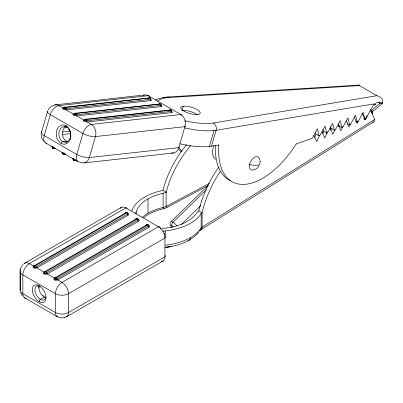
<?xml version="1.0" encoding="UTF-8"?>
<svg xmlns="http://www.w3.org/2000/svg" width="403" height="403" viewBox="0 0 403 403"><rect width="100%" height="100%" fill="white"/><g stroke="black" fill="none" stroke-linecap="round" stroke-linejoin="round"><path stroke-width="0.6" d="M34.255 267.018L34.255 266.801A1.38 0.796 0 0 1 34.255 265.673A0.922 0.534 60 0 1 34.905 265.295L34.905 265.673L35.56 265.673L126.925 212.734L126.154 212.613L33.605 266.051L29.369 263.602A9.219 5.32 60 0 0 23.722 264.106M44.683 273.038L44.683 272.821A1.38 0.796 0 0 1 44.683 271.693A0.922 0.534 60 0 1 45.338 271.315L45.338 271.693L45.987 271.693L137.232 219.01L137.232 218.638A0.922 0.534 -60 0 1 137.886 219.01M55.11 279.057L55.11 278.841A1.38 0.796 0 0 1 55.11 277.712A0.922 0.534 60 0 1 55.765 277.335L55.765 277.712L56.415 277.712L147.664 225.03L147.664 224.657A0.922 0.534 -60 0 1 148.314 225.03M20.175 270.751L20.175 290.321M20.175 271.506L20.175 289.566M44.27 272.368A1.36 0.982 -1.8 0 0 44.743 272.987A1.36 0.982 -1.8 0 1 44.275 272.388L44.28 272.317A1.4 1.018 13.9 0 1 44.35 272.01L44.38 271.995A1.315 0.982 22.8 0 1 44.668 271.677M260.066 162.303L260.036 160.857M260.066 162.021L260.086 161.316M54.707 278.337L54.707 278.408A1.36 0.982 -1.8 0 0 55.171 279.007A1.36 0.982 -1.8 0 1 54.707 278.408L54.707 278.362A1.4 1.018 13.9 0 1 54.778 278.03A1.315 0.982 22.8 0 1 55.1 277.697A0.922 0.534 60 0 1 55.095 277.869M41.121 133.932L41.65 138.204L43.7 141.443M20.326 269.662L21.016 267.29L22.996 264.489M170.091 223.176L170.303 225.564M371.148 111.339L373.495 110.84L382.412 103.445C384.175 99.707 380.311 96.307 376.896 95.707L359.421 85.617L169.245 97.506A5.531 3.924 86.4 0 0 166.374 97.299M47.478 111.596L41.373 132.567M52.602 147.443L52.319 147.276L52.531 147.684A0.922 0.534 -60 0 0 52.894 148.455L55.387 148.405M73.321 159.407L73.386 159.724A0.922 0.534 -60 0 0 73.749 160.495L76.243 160.444M182.106 110.407L183.325 106.211M209.394 146.491L214.033 130.552M179.975 143.806A47.211 15.062 16.2 0 0 211.474 146.203L216.114 130.265A5.531 4.368 80.5 0 0 213.424 123.011A41.68 13.299 16.2 0 1 185.138 120.779M370.438 111.203L379.742 103.49L379.913 102.911A0.917 0.524 -73.5 0 0 379.55 102.09M214.003 145.705C211.968 149.976 211.449 156.152 215.534 159.417M314.476 137.564L316.053 134.169M319.574 135.489L316.687 141.715L313.992 135.327M322.536 133.922L323.846 131.091M327.634 131.846L324.742 138.068L322.047 131.685M330.591 130.28L331.382 128.582M334.903 129.897L332.802 134.426L330.107 128.043M338.651 126.638L339.175 125.504M342.963 126.255L340.857 130.784L338.162 124.401M350.232 124.31L348.917 127.141L346.222 120.759M358.025 121.232L356.977 123.499L354.282 117.112M363.949 119.228L365.032 119.852L367.138 115.323M33.928 266.015L33.948 265.975A1.315 0.982 22.8 0 1 34.24 265.658A0.922 0.534 60 0 1 33.605 266.051M259.149 165.734L257.336 168.061L255.25 169.401M62.571 153.155L62.888 153.039A0.922 0.69 83.7 0 0 62.918 152.52M72.993 159.145L73.316 159.059A0.922 0.69 83.7 0 0 73.346 158.54M48.229 109.661L49.594 107.818L52.194 105.793M359.038 85.224L359.315 85.053L359.421 85.617M198.765 232.244C190.609 241.83 177.844 245.87 165.729 247.361L171.215 246.445L165.492 247.422M170.857 221.852L208.064 185.672M206.316 189.788L173.033 222.184A2.766 1.597 -60 0 0 171.819 225.751M181.375 224.471L200.694 205.636M373.465 121.998L200.896 229.66M370.493 109.782L374.599 119.505L202.084 227.101A4.609 2.66 0 0 0 201.152 227.972A5.531 4.226 33.1 0 1 198.896 231.211M24.442 263.355L121.56 207.283M35.56 265.673A0.922 0.534 60 0 1 36.21 266.801A0.922 0.534 60 0 0 36.864 267.93L128.109 215.247A2.302 1.33 0 0 0 127.494 213.111M36.864 267.93L44.033 272.07L136.582 218.638L137.181 218.607M45.987 271.693A0.922 0.534 60 0 1 46.637 272.821A0.922 0.534 60 0 0 47.292 273.949L138.536 221.267A2.302 1.33 0 0 0 137.614 219.061M47.292 273.949L54.46 278.09L147.009 224.657L147.684 224.673M56.415 277.712A0.922 0.534 60 0 1 57.065 278.841A0.922 0.534 60 0 0 57.72 279.969L148.964 227.292A2.302 1.33 0 0 0 149.528 225.942A2.302 1.33 0 0 0 147.715 225.035M371.395 112.764L372.765 111.974A6.383 4.781 -83.1 0 0 372.563 111.042M163.341 260.837L66.223 316.909M135.473 213.187A9.219 5.32 0 0 0 136.199 211.872A42.602 24.598 0 0 1 163.099 193.254A9.219 5.32 0 0 0 166.112 192.176L166.238 192.11A73.598 44.098 -58 0 1 190.735 145.574M209.404 183.34L166.112 206.477A9.219 5.32 0 0 1 163.099 207.55A42.602 24.598 0 0 0 142.43 217.136M143.624 217.811A41.68 24.064 0 0 1 163.422 208.804A10.14 5.854 0 0 0 166.736 207.621L208.306 185.405M155.382 100.05L159.079 98.493L165.114 97.219M296.19 144.022L312.305 138.234L317.327 128.844L319.09 135.801L319.942 135.494L324.959 126.104L326.727 133.061L327.574 132.753L332.591 123.363L334.359 130.32L335.205 130.013L340.228 120.623L341.991 127.575L342.837 127.272L347.86 117.883L349.623 124.834L350.474 124.532L355.491 115.142L357.26 122.094L358.106 121.792L363.123 112.402L364.891 119.353L365.828 119.016L372.906 105.788A4.609 2.413 -61.8 0 1 374.342 103.838L216.114 130.265A47.211 15.062 16.2 0 1 184.614 127.867M64.802 317.473L61.956 317.972L59.11 317.473M160.49 103.934L75.144 113.253L75.91 113.53L160.535 103.964A0.922 0.534 -60 0 1 160.878 104.584M170.867 109.928L85.572 119.228L86.318 119.555A0.922 0.69 83.7 0 1 86.746 120.769A0.922 0.695 83.7 0 0 87.154 121.983L171.759 112.608A0.922 0.695 83.7 0 1 171.351 111.394A0.922 0.695 83.7 0 0 170.943 110.175L170.917 109.954A0.922 0.534 -60 0 1 171.31 110.603M213.424 123.011L376.896 95.707M376.206 102.689L379.54 102.13M382.704 102.443L379.913 102.911L378.835 102.286M211.474 146.203L218.844 144.969M150.037 97.899L64.712 107.218L65.482 107.51L150.087 97.929A0.922 0.534 -60 0 1 150.45 98.564M144.329 94.997L54.894 104.911M150.782 99.455A0.922 0.534 -60 0 1 150.51 99.38L65.891 108.724A1.38 0.443 16.2 0 1 64.006 108.261A1.38 0.443 16.2 0 1 63.936 107.596A0.922 0.69 83.7 0 1 64.833 107.133M65.482 107.51A0.922 0.69 83.7 0 1 65.891 108.724A0.922 0.69 83.7 0 0 66.299 109.938L150.898 100.564A2.302 0.735 16.2 0 0 150.521 99.319M160.983 104.79A1.38 0.443 16.2 0 1 160.923 105.369L76.318 114.744A1.38 0.443 16.2 0 1 74.434 114.281A1.38 0.443 16.2 0 1 74.364 113.616A1.315 0.665 35.8 0 0 74.076 113.732M75.91 113.53A0.922 0.69 83.7 0 1 76.318 114.744A0.922 0.695 83.7 0 0 76.726 115.963L161.331 106.588A2.302 0.735 16.2 0 0 160.953 105.339A0.922 0.695 83.7 0 0 160.515 104.155M86.338 119.55L170.943 110.175M76.726 115.963L83.895 120.099L85.139 119.963M62.591 131.977L70.102 131.146M62.782 134.481L70.288 133.645M62.918 153.775A0.922 0.69 83.7 0 0 63.296 154.253L63.845 154.631L65.815 154.425M84.318 162.872L173.753 152.964M167.225 97.037L359.315 85.053M379.742 103.49L382.412 103.445M81.381 162.872L80.051 162.545M64.364 154.107L64.42 154.122A1.315 0.665 35.8 0 0 64.868 154.193M63.321 154.475L63.347 154.49A0.922 0.534 -60 0 1 62.959 153.704A1.38 0.443 16.2 0 1 62.888 153.039A0.922 0.69 83.7 0 0 62.843 153.372L62.959 153.704A1.38 0.443 16.2 0 0 64.843 154.168A0.922 0.695 83.7 0 1 65.095 153.76M363.803 118.724L364.891 119.353M355.622 121.152L357.26 122.094M347.446 123.58L349.623 124.834M341.991 127.575L338.727 125.691L338.283 123.953M334.359 130.32L331.09 128.431L330.651 126.693M326.727 133.061L323.458 131.171L323.015 129.434M319.09 135.801L315.826 133.912L315.383 132.174M66.299 109.938L73.467 114.079A0.922 0.695 83.7 0 0 74.343 113.676M87.154 121.983L91.39 124.426L180.826 114.517A1.844 1.063 -60 0 1 181.642 115.46M131.862 210.819A47.211 27.258 0 0 1 161.472 190.765A4.609 2.66 0 0 0 162.978 190.226L166.238 192.11M200.054 229.927A5.531 3.315 58 0 0 202.084 227.101L202.084 212.804L198.704 210.996A9.219 5.32 0 0 0 196.84 212.734A42.602 24.598 0 0 1 164.59 228.264A9.219 5.32 0 0 0 162.318 228.682M78.117 161.694L45.524 142.879M57.72 279.969L61.956 282.417A9.219 5.32 60 0 1 68.475 293.706L68.475 312.521A9.219 5.32 60 0 1 64.782 317.171M57.689 316.909L24.442 297.716M73.457 159.482L73.301 159.392A0.922 0.69 83.7 0 1 73.316 159.059A1.38 0.443 16.2 0 0 73.386 159.724A1.38 0.443 16.2 0 0 75.27 160.187A0.922 0.695 83.7 0 1 75.522 159.779M62.797 153.326L63.029 153.462L62.732 153.286M85.688 119.384L85.713 119.399A0.922 0.534 -60 0 0 84.862 120.301A1.38 0.443 16.2 0 0 86.746 120.769L171.351 111.394A1.38 0.443 16.2 0 0 171.471 110.855M73.724 160.48L73.724 160.273A0.922 0.69 83.7 0 1 73.346 159.795M52.894 148.455L52.869 148.233A0.922 0.69 83.7 0 1 52.461 147.019A0.922 0.69 83.7 0 0 52.486 146.501M126.804 212.613L126.829 212.628A0.922 0.534 -60 0 1 127.459 212.991M22.286 295.817L20.503 292.432M68.228 128.789L69.049 130.088M362.337 113.47L365.032 119.852M52.138 147.135L52.461 147.019A1.38 0.443 16.2 0 0 52.531 147.684A1.38 0.443 16.2 0 0 54.415 148.148A0.922 0.695 83.7 0 1 54.627 147.78M202.084 212.804A4.609 2.66 0 0 0 201.152 213.671L201.152 227.972A47.211 27.258 0 0 1 165.411 245.18M166.112 192.176L166.112 206.477A0.922 0.509 61.9 0 0 166.736 207.621M201.152 213.671A47.211 27.258 0 0 1 165.411 230.879L165.411 236.475M163.099 193.254L163.099 207.55A0.922 0.267 77.7 0 0 163.422 208.804M147.992 198.875L147.992 213.177M136.199 211.872L136.199 213.736M157.79 101.193A41.68 13.299 16.2 0 1 169.245 97.506M163.658 97.803A5.531 4.156 83.7 0 1 167.265 97.672M181.37 151.961A73.719 46.33 -58 0 1 178.695 149.488M374.614 105.118A4.594 1.375 -53.1 0 1 375.848 103.903M374.563 104.835A4.599 1.612 -54.9 0 1 375.964 103.541M296.155 143.992A73.719 38.587 -61.8 0 1 243.311 184.413A73.719 38.587 -61.8 0 1 218.859 144.959M230.602 180.69A73.719 38.587 -61.8 0 1 215.449 145.468M185.184 121.127A5.531 0.877 -76.9 0 1 185.194 121.575M181.96 151.372A73.719 46.33 -58 0 1 178.574 147.181M182.609 110.362A10.14 3.234 16.2 0 1 197.112 114.573M126.738 212.769A1.38 0.796 0 0 1 127.801 213.318A1.38 0.796 0 0 1 127.459 214.119L36.21 266.801A1.38 0.796 0 0 1 34.255 266.801A0.922 0.534 -60 0 1 34.905 265.673M125.927 212.824A1.38 0.796 0 0 0 125.504 212.991A0.922 0.534 60 0 1 126.154 212.613M126.804 212.991A0.922 0.534 60 0 1 127.459 214.119A0.922 0.534 60 0 0 128.109 215.247M137.267 218.804A1.38 0.796 0 0 1 137.886 220.139A0.922 0.534 60 0 0 138.536 221.267M136.451 218.824A1.38 0.796 0 0 0 135.932 219.01A0.922 0.534 60 0 1 136.582 218.638M137.232 219.01A0.922 0.534 60 0 1 137.886 220.139L46.637 272.821A1.38 0.796 0 0 1 44.683 272.821A0.922 0.534 -60 0 1 45.338 271.693M44.542 272.08A0.922 0.534 60 0 1 44.033 272.07M147.009 224.657A0.922 0.534 60 0 0 146.36 225.03A1.38 0.796 0 0 1 146.878 224.844M147.694 224.824A1.38 0.796 0 0 1 148.314 226.164A0.922 0.534 60 0 0 148.964 227.292M145.851 225.473A0.922 0.534 60 0 1 145.705 225.408A2.302 1.33 0 0 1 146.103 225.227M55.765 277.712A0.922 0.534 -60 0 0 55.11 278.841A1.38 0.796 0 0 0 57.065 278.841L148.314 226.164A0.922 0.534 60 0 0 147.664 225.03M57.196 278.876A1.365 0.705 -12.7 0 1 56.072 279.324M55.055 279.108A1.36 1.018 -23.5 0 0 56.088 279.269A1.36 1.018 -22.4 0 1 55.065 279.103M36.341 266.836A1.365 0.705 -12.7 0 1 35.217 267.28M33.842 266.343A1.36 0.982 -1.8 0 0 34.315 266.967A1.36 0.982 -1.8 0 1 33.847 266.368L33.852 266.292A1.4 1.018 13.9 0 1 33.923 265.99M46.768 272.856A1.365 0.705 -12.7 0 1 45.645 273.299M45.69 298.044A7.833 4.524 60 0 1 36.32 294.84A7.833 4.524 60 0 1 39.242 286.014M39.141 301.61A1.844 1.063 -60 0 1 40.446 299.348L44.36 297.092A1.844 1.063 -60 0 1 45.489 297.192M40.063 286.709A1.844 1.063 -60 0 1 39.141 285.803M43.217 295.913A9.677 5.587 60 0 1 42.758 295.419M39.041 288.12A9.677 5.587 60 0 1 38.859 286.881M45.564 297.636A7.833 4.524 60 0 1 38.91 286.387M53.992 279.622A2.126 1.436 -8.4 0 1 54.521 278.125M54.999 278.07A0.922 0.534 60 0 1 54.46 278.09M47.101 273.849A2.121 0.957 -9.1 0 1 45.101 274.196M57.528 279.868A2.121 0.957 -9.1 0 1 55.533 280.216M159.719 227.478A1.844 1.063 -60 0 0 158.414 226.728L125.827 207.913A9.219 5.32 60 0 0 120.185 208.416M127.116 208.447A1.844 1.063 -60 0 0 125.827 207.913L29.369 263.602A9.219 5.32 -60 0 0 22.85 274.891L22.85 293.706A9.219 5.32 -60 0 0 26.109 298.341M33.137 267.577A2.126 1.436 -8.4 0 1 33.661 266.086M124.849 213.368A2.302 1.33 0 0 1 125.106 213.242M36.673 267.829A2.121 0.957 -9.1 0 1 34.673 268.176M43.564 273.597A2.126 1.436 -8.4 0 1 44.093 272.106M135.277 219.388A2.302 1.33 0 0 1 135.67 219.207M165.114 255.447A1.844 1.063 0 0 1 164.933 256.827A9.219 5.32 60 0 1 161.245 261.482M165.029 236.566A1.844 1.063 0 0 1 164.933 238.017L164.933 256.827L68.475 312.521A9.219 5.32 0 0 1 55.438 312.521L22.85 293.706A9.219 5.32 0 0 1 20.462 288.568M59.125 317.171A9.219 5.32 -60 0 1 55.438 312.521L55.438 293.706A9.219 5.32 -60 0 1 61.956 282.417L158.414 226.728A9.219 5.32 60 0 1 164.933 238.017L68.475 293.706A9.219 5.32 0 0 1 55.438 293.706L22.85 274.891A9.219 5.32 0 0 1 20.669 269.37M55.332 280.307A2.458 1.652 -10.9 0 1 54.123 279.642M44.904 274.287A2.458 1.652 -10.9 0 1 43.695 273.622M34.477 268.267A2.458 1.652 -10.9 0 1 33.268 267.602M160.112 227.72A7.375 4.257 60 0 1 161.255 228.632M162.973 230.667A7.375 4.257 60 0 1 163.265 231.131M164.238 233.095A7.375 4.257 60 0 1 164.701 234.601M190.357 237.634A5.531 3.194 60 0 1 187.874 240.405M374.599 119.505A6.428 2.06 43.9 0 1 374.795 120.069A5.531 3.194 60 0 1 372.563 122.134M202.089 212.804A73.598 40.819 -61.9 0 1 220.461 171.215M162.983 190.226A73.598 44.098 -58 0 1 186.665 144.652M163.27 231.463A4.609 2.66 0 0 1 165.411 230.879M198.83 210.92A73.598 40.819 -61.9 0 1 218.572 167.341M372.765 111.974A5.531 3.194 -60 0 1 372.211 113.958M75.27 160.187A0.922 0.69 83.7 0 1 74.374 160.651M75.296 160.218A1.315 0.665 35.8 0 1 74.877 160.187M64.843 154.168A0.922 0.69 83.7 0 1 63.946 154.631M53.675 148.223A1.36 0.368 27.2 0 1 52.239 147.332A1.36 0.368 27.3 0 0 53.715 148.228M64.102 154.243A1.36 0.368 27.2 0 1 62.667 153.352M64.142 154.248A1.36 0.368 27.3 0 1 62.687 153.362M150.898 100.564A0.922 0.695 83.7 0 1 150.495 99.35A0.922 0.695 83.7 0 0 150.087 98.136M150.49 98.73A1.38 0.443 16.2 0 1 150.495 99.35M148.556 98.161A0.922 0.695 83.7 0 1 149.432 97.758M64.006 108.261A0.922 0.534 -60 0 1 64.853 107.354M66.112 108.77A1.365 0.383 4.6 0 1 64.959 108.906M161.21 105.48A0.922 0.534 -60 0 1 161.009 105.445M161.331 106.588A0.922 0.695 83.7 0 1 160.923 105.369M74.434 114.281A0.922 0.534 -60 0 1 75.285 113.374M74.384 113.555A0.922 0.69 83.7 0 1 75.26 113.157M171.512 111.43A2.302 0.735 16.2 0 1 171.759 112.608M171.638 111.5A0.922 0.534 -60 0 1 171.471 111.48M84.862 120.301A1.38 0.443 16.2 0 1 84.791 119.636A0.922 0.69 83.7 0 1 85.688 119.177M84.771 119.61A1.315 0.665 35.8 0 0 84.504 119.751A1.37 0.665 28.6 0 0 85.789 120.935M84.791 119.636A0.922 0.695 83.7 0 1 83.895 120.099M69.291 129.776A7.833 5.889 83.7 0 1 66.374 142.068A7.833 5.889 83.7 0 1 58.919 132.763A7.833 5.889 83.7 0 1 68.001 128.164M66.843 127.298A1.844 1.063 -60 0 1 66.122 125.756M60.999 143.367A1.844 1.063 -60 0 1 62.692 141.559L66.319 141.156A1.844 1.063 -60 0 1 67.125 141.876M67.573 141.68A7.833 5.889 83.7 0 1 62.551 134.728A7.833 5.889 83.7 0 1 65.845 126.774M86.736 121.777A2.121 0.418 7 0 1 85.124 121.625M149.055 96.534A1.844 1.063 -60 0 0 148.239 95.702A9.219 6.927 83.7 0 0 143.156 95.38M52.35 106.165A9.219 6.927 83.7 0 1 58.803 105.611L148.239 95.702L180.826 114.517A9.219 6.927 83.7 0 1 184.906 126.668L178.801 147.634A9.219 6.927 83.7 0 1 171.351 152.888M62.47 108.926A2.126 0.957 10.4 0 1 63.145 108.13M63.936 107.596A0.922 0.695 83.7 0 1 63.039 108.059L58.803 105.611A9.219 5.32 -60 0 0 50.32 114.669L44.214 135.64A9.219 5.32 -60 0 0 46.944 143.362M65.875 109.737A2.121 0.418 7 0 1 64.263 109.581M72.898 114.946A2.126 0.957 10.4 0 1 73.573 114.15M76.308 115.757A2.121 0.418 7 0 1 74.691 115.606M83.325 120.965A2.126 0.957 10.4 0 1 84 120.17M179.154 147.09A1.844 0.589 16.2 0 1 178.801 147.634L89.365 157.548A9.219 2.942 16.2 0 1 76.802 154.455L44.214 135.64A9.219 2.942 16.2 0 1 41.766 131.872M81.401 162.641A9.219 6.927 83.7 0 0 89.365 157.548L95.466 136.577A9.219 6.927 83.7 0 0 91.39 124.426A9.219 5.32 -60 0 0 82.907 133.484L76.802 154.455A9.219 5.32 -60 0 0 79.532 162.177M185.204 126.063A1.844 0.589 16.2 0 1 184.906 126.668L95.466 136.577A9.219 2.942 16.2 0 1 82.907 133.484L50.32 114.669A9.219 2.942 16.2 0 1 48.088 110.744M51.549 146.289A2.121 0.418 7 0 1 51.66 146.103M61.976 152.309A2.121 0.418 7 0 1 62.052 152.138M72.409 158.329A2.121 0.418 7 0 1 72.454 158.178M52.979 147.05A2.458 0.403 22.7 0 1 51.72 146.304M54.108 147.176A2.126 0.418 23 0 1 53.483 146.914M63.407 153.069A2.458 0.403 22.7 0 1 62.148 152.324M64.566 153.211A2.126 0.418 23 0 1 63.911 152.933M73.835 159.089A2.458 0.403 22.7 0 1 72.575 158.349M75.023 159.24A2.126 0.418 23 0 1 74.338 158.953M84.832 121.681A2.458 1.113 8.3 0 1 83.628 121.021M74.404 115.661A2.458 1.113 8.3 0 1 73.2 115.001M63.976 109.641A2.458 1.113 8.3 0 1 62.772 108.981M66.545 142.39A9.677 7.274 83.7 0 1 66.072 142.032M63.956 127.308A9.677 7.274 83.7 0 1 64.692 126.351M76.54 114.79A1.365 0.383 4.6 0 1 75.386 114.926A1.37 0.665 28.6 0 1 74.071 113.757M159.009 104.12A0.922 0.695 83.7 0 1 159.86 103.778M86.967 120.814A1.365 0.383 4.6 0 1 85.814 120.945M169.416 110.2A0.922 0.695 83.7 0 1 170.293 109.802M63.911 107.571A1.315 0.665 35.8 0 0 63.649 107.712A1.37 0.665 28.6 0 0 64.933 108.891M64.45 154.223A1.405 0.615 31 0 1 63.951 154.047M74.877 160.243A1.405 0.615 31 0 1 74.379 160.067M54.435 148.173A1.315 0.665 35.8 0 1 54.022 148.148M54.415 148.148A0.922 0.69 83.7 0 1 53.518 148.611M54.022 148.203A1.405 0.615 31 0 1 53.518 148.027M259.744 162.968A8.201 2.997 13.9 0 1 249.497 164.338M254.867 169.139A7.375 4.257 -60 0 1 249.245 166.797A7.375 4.257 -60 0 1 254.152 157.538A7.375 4.257 -60 0 1 259.658 160.107M170.671 222.567A4.609 1.652 45.8 0 1 172.917 222.118A4.609 1.652 45.8 0 1 176.836 225.962M171.874 227.504A1.844 0.66 45.8 0 1 171.058 225.554A1.844 0.66 45.8 0 1 173.209 227.06M184.297 111.339A10.14 3.234 16.2 0 0 200.14 113.394A10.14 3.234 16.2 0 0 187.047 106.316A10.14 3.234 16.2 0 0 184.297 111.339M34.2 267.068A1.36 1.018 -23.5 0 0 35.232 267.229A1.36 1.018 -22.4 0 1 34.21 267.063M44.627 273.088A1.36 1.018 -23.5 0 0 45.66 273.249A1.36 1.018 -22.4 0 1 44.637 273.083M32.447 291.465A9.677 5.587 60 0 0 43.71 302.23A9.677 5.587 60 0 0 41.272 287.425A9.677 5.587 60 0 0 32.447 291.465M73.094 159.371A1.36 0.368 27.2 0 0 74.53 160.263A1.36 0.368 27.3 0 1 73.114 159.381M56.959 129.877A9.677 7.274 83.7 0 0 64.142 144.214A9.677 7.274 83.7 0 0 69.578 129.6A9.677 7.274 83.7 0 0 56.959 129.877"/></g></svg>
